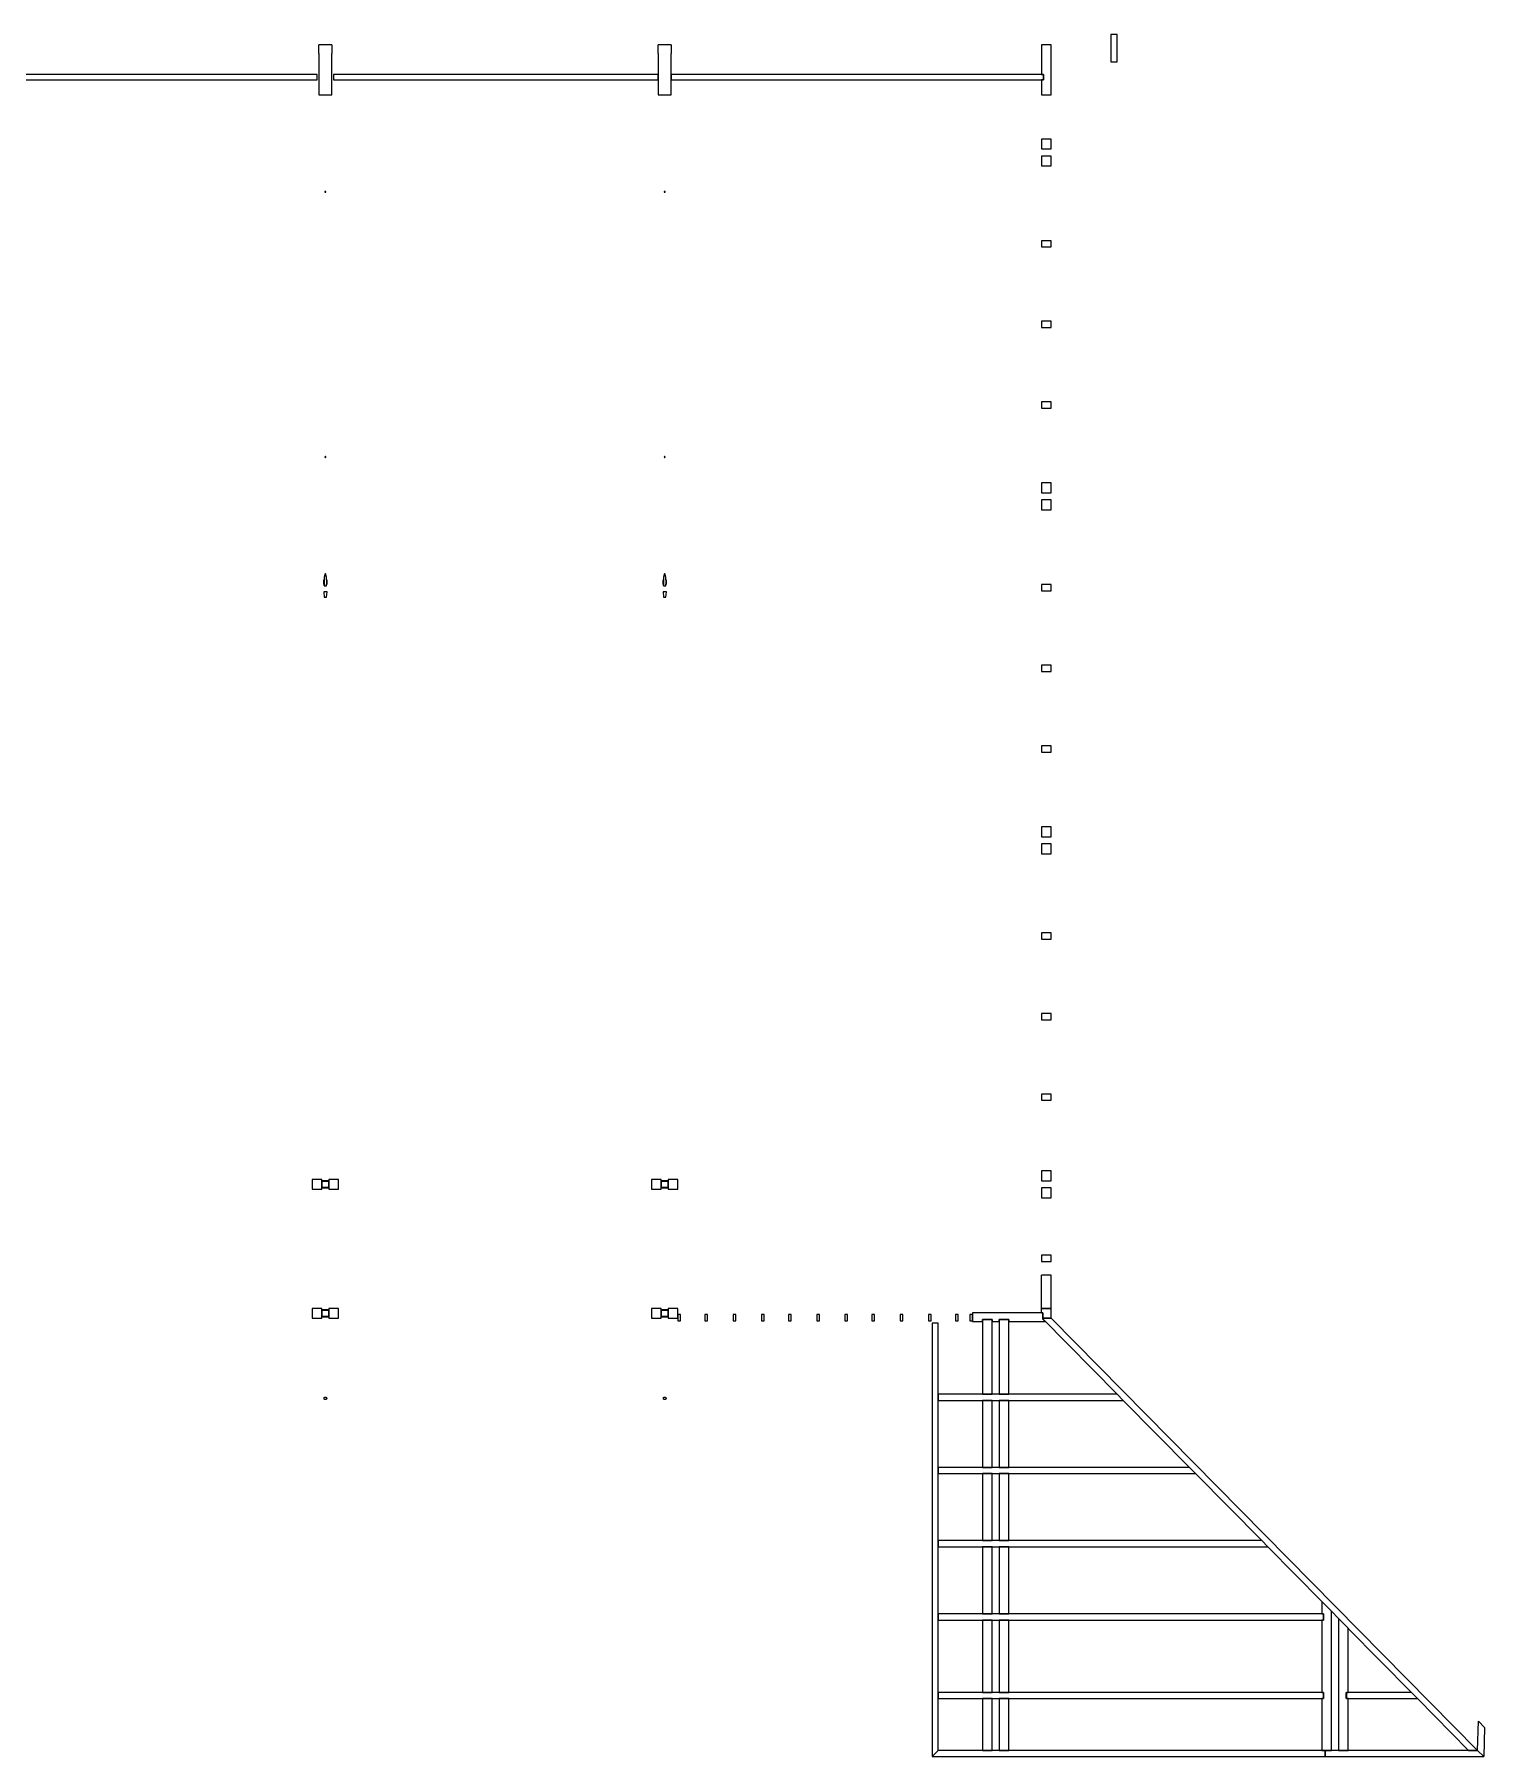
# Model space of a CAD drawing. Extents: x -1579 to 1253, y -951 to 934.
# Drawn here: x 433 to 1253, y -40 to 934 of the extents above; entities that cross this region are included whole.
import ezdxf

# ---------------------------------------------------------------- set-up
doc = ezdxf.new("R2010")
doc.units = 0
doc.header["$MEASUREMENT"] = 0
doc.layers.add('SECTIONCUTEDGES', color=7, linetype='CONTINUOUS')

msp = doc.modelspace()

# ---------------------------------------------------------------- linework, layer by layer
at = {"layer": 'SECTIONCUTEDGES'}
for p, q in [((600.98, 928.35), (593.73, 928.35)), ((593.73, 923.45), (593.73, 928.35)), ((600.98, 928.35), (600.98, 923.4)), ((792.98, 928.35), (785.73, 928.35)), ((785.73, 923.45), (785.73, 928.35)), ((792.98, 928.35), (792.98, 923.4)), ((1002.61, 928.35), (1002.61, 911.55)), ((1008.11, 928.35), (1002.61, 928.35)), ((1008.11, 900.03), (1008.11, 928.35)), ((1041.86, 934.23), (1041.86, 918.73)), ((1045.36, 934.23), (1041.86, 934.23)), ((1045.36, 918.73), (1045.36, 934.23)), ((593.73, 923.45), (593.73, 900.03)), ((600.98, 900.03), (600.98, 923.4)), ((785.73, 923.45), (785.73, 900.03)), ((792.98, 900.03), (792.98, 923.4)), ((1041.86, 918.73), (1045.36, 918.73)), ((592.73, 911.55), (408.98, 911.55)), ((408.98, 908.58), (592.73, 908.58)), ((592.73, 908.58), (592.73, 911.55)), ((785.73, 911.55), (601.98, 911.55)), ((601.98, 911.55), (601.98, 908.58)), ((601.98, 908.58), (785.73, 908.58)), ((785.73, 908.58), (785.73, 911.55)), ((1003.61, 911.55), (792.98, 911.55)), ((792.98, 911.55), (792.98, 908.58)), ((792.98, 908.58), (1003.61, 908.58)), ((1002.61, 911.55), (1003.61, 911.55)), ((1002.61, 908.58), (1002.61, 900.03)), ((1003.61, 908.58), (1002.61, 908.58)), ((1003.61, 908.58), (1003.61, 911.55)), ((1003.61, 911.55), (1003.61, 908.58)), ((593.73, 900.03), (600.98, 900.03)), ((785.73, 900.03), (792.98, 900.03)), ((1002.61, 900.03), (1008.11, 900.03)), ((1008.11, 875.04), (1002.61, 875.04)), ((1002.61, 875.04), (1002.61, 869.46)), ((1002.61, 869.46), (1008.11, 869.46)), ((1008.11, 869.46), (1008.11, 875.04)), ((1003.03, 865.41), (1002.61, 865.41)), ((1002.61, 865.41), (1002.61, 859.83)), ((1002.61, 859.83), (1008.11, 859.83)), ((1008.11, 865.41), (1003.03, 865.41)), ((1008.11, 859.83), (1008.11, 865.41)), ((597.12, 845.21), (597.11, 845.17)), ((597.11, 845.17), (597.11, 845.13)), ((597.11, 845.13), (597.11, 845.09)), ((597.11, 845.09), (597.12, 845.05)), ((597.13, 845.25), (597.12, 845.21)), ((597.12, 845.05), (597.13, 845.02)), ((597.15, 845.28), (597.13, 845.25)), ((597.13, 845.02), (597.15, 844.98)), ((597.18, 845.31), (597.15, 845.28)), ((597.15, 844.98), (597.18, 844.95)), ((597.21, 845.34), (597.18, 845.31)), ((597.18, 844.95), (597.21, 844.93)), ((597.24, 845.36), (597.21, 845.34)), ((597.21, 844.93), (597.24, 844.91)), ((597.28, 845.37), (597.24, 845.36)), ((597.24, 844.91), (597.28, 844.89)), ((597.32, 845.38), (597.28, 845.37)), ((597.28, 844.89), (597.32, 844.88)), ((597.36, 845.39), (597.32, 845.38)), ((597.32, 844.88), (597.36, 844.88)), ((597.4, 845.38), (597.36, 845.39)), ((597.36, 844.88), (597.4, 844.88)), ((597.43, 845.37), (597.4, 845.38)), ((597.4, 844.88), (597.43, 844.89)), ((597.47, 845.36), (597.43, 845.37)), ((597.43, 844.89), (597.47, 844.91)), ((597.5, 845.34), (597.47, 845.36)), ((597.47, 844.91), (597.5, 844.93)), ((597.53, 845.31), (597.5, 845.34)), ((597.5, 844.93), (597.53, 844.95)), ((597.56, 845.28), (597.53, 845.31)), ((597.53, 844.95), (597.56, 844.98)), ((597.58, 845.25), (597.56, 845.28)), ((597.56, 844.98), (597.58, 845.02)), ((597.59, 845.21), (597.58, 845.25)), ((597.58, 845.02), (597.59, 845.05)), ((597.6, 845.17), (597.59, 845.21)), ((597.59, 845.05), (597.6, 845.09)), ((597.61, 845.13), (597.6, 845.17)), ((597.6, 845.09), (597.61, 845.13)), ((789.12, 845.21), (789.11, 845.17)), ((789.11, 845.17), (789.11, 845.13)), ((789.11, 845.13), (789.11, 845.09)), ((789.11, 845.09), (789.12, 845.05)), ((789.13, 845.25), (789.12, 845.21)), ((789.12, 845.05), (789.13, 845.02)), ((789.15, 845.28), (789.13, 845.25)), ((789.13, 845.02), (789.15, 844.98)), ((789.18, 845.31), (789.15, 845.28)), ((789.15, 844.98), (789.18, 844.95)), ((789.21, 845.34), (789.18, 845.31)), ((789.18, 844.95), (789.21, 844.93)), ((789.24, 845.36), (789.21, 845.34)), ((789.21, 844.93), (789.24, 844.91)), ((789.28, 845.37), (789.24, 845.36)), ((789.24, 844.91), (789.28, 844.89)), ((789.32, 845.38), (789.28, 845.37)), ((789.28, 844.89), (789.32, 844.88)), ((789.36, 845.39), (789.32, 845.38)), ((789.32, 844.88), (789.36, 844.88)), ((789.4, 845.38), (789.36, 845.39)), ((789.36, 844.88), (789.4, 844.88)), ((789.43, 845.37), (789.4, 845.38)), ((789.4, 844.88), (789.43, 844.89)), ((789.47, 845.36), (789.43, 845.37)), ((789.43, 844.89), (789.47, 844.91)), ((789.5, 845.34), (789.47, 845.36)), ((789.47, 844.91), (789.5, 844.93)), ((789.53, 845.31), (789.5, 845.34)), ((789.5, 844.93), (789.53, 844.95)), ((789.56, 845.28), (789.53, 845.31)), ((789.53, 844.95), (789.56, 844.98)), ((789.58, 845.25), (789.56, 845.28)), ((789.56, 844.98), (789.58, 845.02)), ((789.59, 845.21), (789.58, 845.25)), ((789.58, 845.02), (789.59, 845.05)), ((789.6, 845.17), (789.59, 845.21)), ((789.59, 845.05), (789.6, 845.09)), ((789.61, 845.13), (789.6, 845.17)), ((789.6, 845.09), (789.61, 845.13)), ((1002.61, 817.51), (1002.61, 813.96)), ((1008.11, 817.51), (1002.61, 817.51)), ((1002.61, 813.96), (1008.11, 813.96)), ((1008.11, 813.96), (1008.11, 817.51)), ((1002.61, 771.89), (1002.61, 768.34)), ((1008.11, 771.89), (1002.61, 771.89)), ((1008.11, 768.34), (1008.11, 771.89)), ((1002.61, 768.34), (1008.11, 768.34)), ((1002.61, 726.26), (1002.61, 722.72)), ((1008.11, 726.26), (1002.61, 726.26)), ((1002.61, 722.72), (1008.11, 722.72)), ((1008.11, 722.72), (1008.11, 726.26)), ((597.12, 695.17), (597.11, 695.13)), ((597.11, 695.13), (597.11, 695.09)), ((597.11, 695.09), (597.11, 695.05)), ((597.11, 695.05), (597.12, 695.01)), ((597.13, 695.21), (597.12, 695.17)), ((597.12, 695.01), (597.13, 694.98)), ((597.15, 695.24), (597.13, 695.21)), ((597.13, 694.98), (597.15, 694.94)), ((597.18, 695.27), (597.15, 695.24)), ((597.15, 694.94), (597.18, 694.91)), ((597.21, 695.3), (597.18, 695.27)), ((597.18, 694.91), (597.21, 694.89)), ((597.24, 695.32), (597.21, 695.3)), ((597.21, 694.89), (597.24, 694.86)), ((597.28, 695.33), (597.24, 695.32)), ((597.24, 694.86), (597.28, 694.85)), ((597.32, 695.34), (597.28, 695.33)), ((597.28, 694.85), (597.32, 694.84)), ((597.36, 695.34), (597.32, 695.34)), ((597.32, 694.84), (597.36, 694.84)), ((597.4, 695.34), (597.36, 695.34)), ((597.36, 694.84), (597.4, 694.84)), ((597.43, 695.33), (597.4, 695.34)), ((597.4, 694.84), (597.43, 694.85)), ((597.47, 695.32), (597.43, 695.33)), ((597.43, 694.85), (597.47, 694.86)), ((597.5, 695.3), (597.47, 695.32)), ((597.47, 694.86), (597.5, 694.89)), ((597.53, 695.27), (597.5, 695.3)), ((597.5, 694.89), (597.53, 694.91)), ((597.56, 695.24), (597.53, 695.27)), ((597.53, 694.91), (597.56, 694.94)), ((597.58, 695.21), (597.56, 695.24)), ((597.56, 694.94), (597.58, 694.98)), ((597.59, 695.17), (597.58, 695.21)), ((597.58, 694.98), (597.59, 695.01)), ((597.6, 695.13), (597.59, 695.17)), ((597.59, 695.01), (597.6, 695.05)), ((597.61, 695.09), (597.6, 695.13)), ((597.6, 695.05), (597.61, 695.09)), ((789.12, 695.17), (789.11, 695.13)), ((789.11, 695.13), (789.11, 695.09)), ((789.11, 695.09), (789.11, 695.05)), ((789.11, 695.05), (789.12, 695.01)), ((789.13, 695.21), (789.12, 695.17)), ((789.12, 695.01), (789.13, 694.98)), ((789.15, 695.24), (789.13, 695.21)), ((789.13, 694.98), (789.15, 694.94)), ((789.18, 695.27), (789.15, 695.24)), ((789.15, 694.94), (789.18, 694.91)), ((789.21, 695.3), (789.18, 695.27)), ((789.18, 694.91), (789.21, 694.89)), ((789.24, 695.32), (789.21, 695.3)), ((789.21, 694.89), (789.24, 694.86)), ((789.28, 695.33), (789.24, 695.32)), ((789.24, 694.86), (789.28, 694.85)), ((789.32, 695.34), (789.28, 695.33)), ((789.28, 694.85), (789.32, 694.84)), ((789.36, 695.34), (789.32, 695.34)), ((789.32, 694.84), (789.36, 694.84)), ((789.4, 695.34), (789.36, 695.34)), ((789.36, 694.84), (789.4, 694.84)), ((789.43, 695.33), (789.4, 695.34)), ((789.4, 694.84), (789.43, 694.85)), ((789.47, 695.32), (789.43, 695.33)), ((789.43, 694.85), (789.47, 694.86)), ((789.5, 695.3), (789.47, 695.32)), ((789.47, 694.86), (789.5, 694.89)), ((789.53, 695.27), (789.5, 695.3)), ((789.5, 694.89), (789.53, 694.91)), ((789.56, 695.24), (789.53, 695.27)), ((789.53, 694.91), (789.56, 694.94)), ((789.58, 695.21), (789.56, 695.24)), ((789.56, 694.94), (789.58, 694.98)), ((789.59, 695.17), (789.58, 695.21)), ((789.58, 694.98), (789.59, 695.01)), ((789.6, 695.13), (789.59, 695.17)), ((789.59, 695.01), (789.6, 695.05)), ((789.61, 695.09), (789.6, 695.13)), ((789.6, 695.05), (789.61, 695.09)), ((1008.11, 680.39), (1002.61, 680.39)), ((1002.61, 680.39), (1002.61, 674.81)), ((1002.61, 674.81), (1008.11, 674.81)), ((1008.11, 674.81), (1008.11, 680.39)), ((1008.11, 670.76), (1002.61, 670.76)), ((1002.61, 670.76), (1002.61, 665.18)), ((1002.61, 665.18), (1008.11, 665.18)), ((1008.11, 665.18), (1008.11, 670.76)), ((596.25, 625.33), (596.25, 623.11)), ((596.59, 625.33), (596.25, 625.33)), ((596.58, 625.03), (596.57, 624.38)), ((596.57, 624.38), (596.58, 624.04)), ((596.59, 625.33), (596.58, 625.11)), ((596.58, 625.11), (596.58, 625.03)), ((596.58, 624.04), (596.58, 623.75)), ((596.58, 623.75), (596.6, 623.22)), ((596.62, 625.1), (596.61, 624.38)), ((596.61, 624.38), (596.62, 623.67)), ((596.64, 625.79), (596.62, 625.1)), ((596.69, 626.46), (596.64, 625.79)), ((596.75, 627.07), (596.69, 626.46)), ((596.83, 627.61), (596.75, 627.07)), ((596.92, 628.08), (596.83, 627.61)), ((597.02, 628.45), (596.92, 628.08)), ((597.12, 628.72), (597.02, 628.45)), ((597.24, 628.89), (597.12, 628.72)), ((597.36, 628.95), (597.24, 628.89)), ((597.47, 628.89), (597.36, 628.95)), ((597.59, 628.72), (597.47, 628.89)), ((597.7, 628.45), (597.59, 628.72)), ((597.8, 628.08), (597.7, 628.45)), ((597.89, 627.61), (597.8, 628.08)), ((597.96, 627.07), (597.89, 627.61)), ((598.02, 626.46), (597.96, 627.07)), ((598.07, 625.79), (598.02, 626.46)), ((598.1, 625.1), (598.07, 625.79)), ((598.11, 624.38), (598.1, 625.1)), ((598.1, 623.67), (598.11, 624.38)), ((598.13, 625.16), (598.12, 625.33)), ((598.46, 625.33), (598.12, 625.33)), ((598.12, 623.6), (598.13, 623.75)), ((598.13, 625.11), (598.13, 625.16)), ((598.14, 624.58), (598.13, 625.11)), ((598.13, 624.06), (598.14, 624.38)), ((598.13, 623.75), (598.13, 624.06)), ((598.14, 624.38), (598.14, 624.58)), ((598.46, 623.11), (598.46, 625.33)), ((788.25, 625.33), (788.25, 623.11)), ((788.59, 625.33), (788.25, 625.33)), ((788.58, 625.03), (788.57, 624.38)), ((788.57, 624.38), (788.58, 624.04)), ((788.59, 625.33), (788.58, 625.11)), ((788.58, 625.11), (788.58, 625.03)), ((788.58, 624.04), (788.58, 623.75)), ((788.58, 623.75), (788.6, 623.22)), ((788.62, 625.1), (788.61, 624.38)), ((788.61, 624.38), (788.62, 623.67)), ((788.64, 625.79), (788.62, 625.1)), ((788.69, 626.46), (788.64, 625.79)), ((788.75, 627.07), (788.69, 626.46)), ((788.83, 627.61), (788.75, 627.07)), ((788.92, 628.08), (788.83, 627.61)), ((789.02, 628.45), (788.92, 628.08)), ((789.12, 628.72), (789.02, 628.45)), ((789.24, 628.89), (789.12, 628.72)), ((789.36, 628.95), (789.24, 628.89)), ((789.47, 628.89), (789.36, 628.95)), ((789.59, 628.72), (789.47, 628.89)), ((789.7, 628.45), (789.59, 628.72)), ((789.8, 628.08), (789.7, 628.45)), ((789.89, 627.61), (789.8, 628.08)), ((789.96, 627.07), (789.89, 627.61)), ((790.02, 626.46), (789.96, 627.07)), ((790.07, 625.79), (790.02, 626.46)), ((790.1, 625.1), (790.07, 625.79)), ((790.11, 624.38), (790.1, 625.1)), ((790.1, 623.67), (790.11, 624.38)), ((790.13, 625.16), (790.12, 625.33)), ((790.46, 625.33), (790.12, 625.33)), ((790.12, 623.6), (790.13, 623.75)), ((790.13, 625.11), (790.13, 625.16)), ((790.14, 624.58), (790.13, 625.11)), ((790.13, 624.06), (790.14, 624.38)), ((790.13, 623.75), (790.13, 624.06)), ((790.14, 624.38), (790.14, 624.58)), ((790.46, 623.11), (790.46, 625.33)), ((596.25, 623.11), (596.6, 623.11)), ((596.42, 618.79), (596.71, 615.82)), ((598.29, 618.79), (596.42, 618.79)), ((596.6, 623.22), (596.6, 623.19)), ((596.6, 623.19), (596.6, 623.11)), ((596.62, 623.67), (596.64, 622.97)), ((596.64, 622.97), (596.69, 622.31)), ((596.71, 622.1), (596.69, 622.31)), ((596.71, 622.1), (598, 622.1)), ((596.71, 615.82), (598.01, 615.82)), ((598, 622.1), (598.02, 622.31)), ((598.01, 615.82), (598.29, 618.79)), ((598.02, 622.31), (598.07, 622.97)), ((598.07, 622.97), (598.1, 623.67)), ((598.11, 623.19), (598.12, 623.6)), ((598.11, 623.11), (598.11, 623.19)), ((598.11, 623.11), (598.46, 623.11)), ((788.25, 623.11), (788.6, 623.11)), ((788.42, 618.79), (788.71, 615.82)), ((790.29, 618.79), (788.42, 618.79)), ((788.6, 623.22), (788.6, 623.19)), ((788.6, 623.19), (788.6, 623.11)), ((788.62, 623.67), (788.64, 622.97)), ((788.64, 622.97), (788.69, 622.31)), ((788.71, 622.1), (788.69, 622.31)), ((788.71, 622.1), (790, 622.1)), ((788.71, 615.82), (790.01, 615.82)), ((790, 622.1), (790.02, 622.31)), ((790.01, 615.82), (790.29, 618.79)), ((790.02, 622.31), (790.07, 622.97)), ((790.07, 622.97), (790.1, 623.67)), ((790.11, 623.19), (790.12, 623.6)), ((790.11, 623.11), (790.11, 623.19)), ((790.11, 623.11), (790.46, 623.11)), ((1002.61, 622.86), (1002.61, 619.31)), ((1008.11, 622.86), (1002.61, 622.86)), ((1002.61, 619.31), (1008.11, 619.31)), ((1008.11, 619.31), (1008.11, 622.86)), ((1002.61, 577.24), (1002.61, 573.69)), ((1008.11, 577.24), (1002.61, 577.24)), ((1008.11, 573.69), (1008.11, 577.24)), ((1002.61, 573.69), (1008.11, 573.69)), ((1002.61, 531.62), (1002.61, 528.07)), ((1008.11, 531.62), (1002.61, 531.62)), ((1002.61, 528.07), (1008.11, 528.07)), ((1008.11, 528.07), (1008.11, 531.62)), ((1008.11, 485.74), (1002.61, 485.74)), ((1002.61, 485.74), (1002.61, 480.17)), ((1002.61, 480.17), (1008.11, 480.17)), ((1008.11, 480.17), (1008.11, 485.74)), ((1008.11, 476.11), (1002.61, 476.11)), ((1002.61, 476.11), (1002.61, 470.54)), ((1002.61, 470.54), (1008.11, 470.54)), ((1008.11, 470.54), (1008.11, 476.11)), ((1002.61, 425.8), (1002.61, 422.25)), ((1008.11, 425.8), (1002.61, 425.8)), ((1002.61, 422.25), (1008.11, 422.25)), ((1008.11, 422.25), (1008.11, 425.8)), ((1002.61, 380.18), (1002.61, 376.63)), ((1008.11, 380.18), (1002.61, 380.18)), ((1008.11, 376.63), (1008.11, 380.18)), ((1002.61, 376.63), (1008.11, 376.63)), ((1002.61, 334.56), (1002.61, 331.01)), ((1008.11, 334.56), (1002.61, 334.56)), ((1008.11, 331.01), (1008.11, 334.56)), ((1002.61, 331.01), (1008.11, 331.01)), ((589.86, 286.28), (589.86, 280.7)), ((595.36, 286.28), (589.86, 286.28)), ((595.36, 280.7), (595.36, 286.28)), ((595.37, 285.34), (595.36, 285.3)), ((595.36, 285.3), (595.36, 285.26)), ((595.36, 285.26), (595.36, 281.72)), ((595.38, 285.38), (595.37, 285.34)), ((595.4, 285.41), (595.38, 285.38)), ((595.43, 285.44), (595.4, 285.41)), ((595.46, 285.47), (595.43, 285.44)), ((595.49, 285.49), (595.46, 285.47)), ((595.53, 285.51), (595.49, 285.49)), ((595.57, 285.51), (595.53, 285.51)), ((595.61, 285.52), (595.57, 285.51)), ((599.11, 285.52), (595.61, 285.52)), ((595.61, 285.26), (599.11, 285.26)), ((595.61, 281.72), (595.61, 285.26)), ((599.15, 285.51), (599.11, 285.52)), ((599.11, 285.26), (599.11, 281.72)), ((599.18, 285.51), (599.15, 285.51)), ((599.22, 285.49), (599.18, 285.51)), ((599.25, 285.47), (599.22, 285.49)), ((599.28, 285.44), (599.25, 285.47)), ((599.31, 285.41), (599.28, 285.44)), ((599.33, 285.38), (599.31, 285.41)), ((599.34, 285.34), (599.33, 285.38)), ((599.35, 285.3), (599.34, 285.34)), ((599.36, 285.26), (599.35, 285.3)), ((599.36, 286.28), (599.36, 280.7)), ((604.86, 286.28), (599.36, 286.28)), ((599.36, 281.72), (599.36, 285.26)), ((604.86, 280.7), (604.86, 286.28)), ((781.86, 286.28), (781.86, 280.7)), ((787.36, 286.28), (781.86, 286.28)), ((787.36, 280.7), (787.36, 286.28)), ((787.37, 285.34), (787.36, 285.3)), ((787.36, 285.3), (787.36, 285.26)), ((787.36, 285.26), (787.36, 281.72)), ((787.38, 285.38), (787.37, 285.34)), ((787.4, 285.41), (787.38, 285.38)), ((787.43, 285.44), (787.4, 285.41)), ((787.46, 285.47), (787.43, 285.44)), ((787.49, 285.49), (787.46, 285.47)), ((787.53, 285.51), (787.49, 285.49)), ((787.57, 285.51), (787.53, 285.51)), ((787.61, 285.52), (787.57, 285.51)), ((791.11, 285.52), (787.61, 285.52)), ((787.61, 285.26), (791.11, 285.26)), ((787.61, 281.72), (787.61, 285.26)), ((791.15, 285.51), (791.11, 285.52)), ((791.11, 285.26), (791.11, 281.72)), ((791.18, 285.51), (791.15, 285.51)), ((791.22, 285.49), (791.18, 285.51)), ((791.25, 285.47), (791.22, 285.49)), ((791.28, 285.44), (791.25, 285.47)), ((791.31, 285.41), (791.28, 285.44)), ((791.33, 285.38), (791.31, 285.41)), ((791.34, 285.34), (791.33, 285.38)), ((791.35, 285.3), (791.34, 285.34)), ((791.36, 285.26), (791.35, 285.3)), ((791.36, 286.28), (791.36, 280.7)), ((796.86, 286.28), (791.36, 286.28)), ((791.36, 281.72), (791.36, 285.26)), ((796.86, 280.7), (796.86, 286.28)), ((1008.11, 291.09), (1002.61, 291.09)), ((1002.61, 291.09), (1002.61, 285.52)), ((1002.61, 285.52), (1008.11, 285.52)), ((1008.11, 285.52), (1008.11, 291.09)), ((589.86, 280.7), (595.36, 280.7)), ((595.36, 281.72), (595.36, 281.68)), ((595.36, 281.68), (595.37, 281.64)), ((595.37, 281.64), (595.38, 281.6)), ((595.38, 281.6), (595.4, 281.57)), ((595.4, 281.57), (595.43, 281.54)), ((595.43, 281.54), (595.46, 281.51)), ((595.46, 281.51), (595.49, 281.49)), ((595.49, 281.49), (595.53, 281.47)), ((595.53, 281.47), (595.57, 281.47)), ((595.57, 281.47), (595.61, 281.46)), ((599.11, 281.72), (595.61, 281.72)), ((595.61, 281.46), (599.11, 281.46)), ((599.11, 281.46), (599.15, 281.47)), ((599.15, 281.47), (599.18, 281.47)), ((599.18, 281.47), (599.22, 281.49)), ((599.22, 281.49), (599.25, 281.51)), ((599.25, 281.51), (599.28, 281.54)), ((599.28, 281.54), (599.31, 281.57)), ((599.31, 281.57), (599.33, 281.6)), ((599.33, 281.6), (599.34, 281.64)), ((599.34, 281.64), (599.35, 281.68)), ((599.35, 281.68), (599.36, 281.72)), ((599.36, 280.7), (604.86, 280.7)), ((781.86, 280.7), (787.36, 280.7)), ((787.36, 281.72), (787.36, 281.68)), ((787.36, 281.68), (787.37, 281.64)), ((787.37, 281.64), (787.38, 281.6)), ((787.38, 281.6), (787.4, 281.57)), ((787.4, 281.57), (787.43, 281.54)), ((787.43, 281.54), (787.46, 281.51)), ((787.46, 281.51), (787.49, 281.49)), ((787.49, 281.49), (787.53, 281.47)), ((787.53, 281.47), (787.57, 281.47)), ((787.57, 281.47), (787.61, 281.46)), ((791.11, 281.72), (787.61, 281.72)), ((787.61, 281.46), (791.11, 281.46)), ((791.11, 281.46), (791.15, 281.47)), ((791.15, 281.47), (791.18, 281.47)), ((791.18, 281.47), (791.22, 281.49)), ((791.22, 281.49), (791.25, 281.51)), ((791.25, 281.51), (791.28, 281.54)), ((791.28, 281.54), (791.31, 281.57)), ((791.31, 281.57), (791.33, 281.6)), ((791.33, 281.6), (791.34, 281.64)), ((791.34, 281.64), (791.35, 281.68)), ((791.35, 281.68), (791.36, 281.72)), ((791.36, 280.7), (796.86, 280.7)), ((1008.11, 281.46), (1002.61, 281.46)), ((1002.61, 281.46), (1002.61, 275.89)), ((1002.61, 275.89), (1008.11, 275.89)), ((1008.11, 275.89), (1008.11, 281.46)), ((1002.61, 243.32), (1002.61, 239.77)), ((1008.11, 243.32), (1002.61, 243.32)), ((1002.61, 239.77), (1008.11, 239.77)), ((1008.11, 239.77), (1008.11, 243.32)), ((1002.61, 213.28), (1002.61, 232.05)), ((1008.11, 232.05), (1002.61, 232.05)), ((1008.11, 213.28), (1008.11, 232.05)), ((589.86, 213.28), (589.86, 207.71)), ((595.36, 213.28), (589.86, 213.28)), ((589.86, 207.71), (595.36, 207.71)), ((595.36, 207.71), (595.36, 213.28)), ((595.37, 212.35), (595.36, 212.31)), ((595.36, 212.31), (595.36, 212.27)), ((595.36, 212.27), (595.36, 208.72)), ((595.36, 208.72), (595.36, 208.68)), ((595.36, 208.68), (595.37, 208.64)), ((595.38, 212.39), (595.37, 212.35)), ((595.37, 208.64), (595.38, 208.61)), ((595.4, 212.42), (595.38, 212.39)), ((595.38, 208.61), (595.4, 208.57)), ((595.43, 212.45), (595.4, 212.42)), ((595.4, 208.57), (595.43, 208.54)), ((595.46, 212.48), (595.43, 212.45)), ((595.43, 208.54), (595.46, 208.52)), ((595.49, 212.5), (595.46, 212.48)), ((595.46, 208.52), (595.49, 208.5)), ((595.53, 212.51), (595.49, 212.5)), ((595.49, 208.5), (595.53, 208.48)), ((595.57, 212.52), (595.53, 212.51)), ((595.53, 208.48), (595.57, 208.47)), ((595.61, 212.52), (595.57, 212.52)), ((595.57, 208.47), (595.61, 208.47)), ((599.11, 212.52), (595.61, 212.52)), ((595.61, 212.27), (599.11, 212.27)), ((595.61, 208.72), (595.61, 212.27)), ((599.11, 208.72), (595.61, 208.72)), ((595.61, 208.47), (599.11, 208.47)), ((599.15, 212.52), (599.11, 212.52)), ((599.11, 212.27), (599.11, 208.72)), ((599.11, 208.47), (599.15, 208.47)), ((599.18, 212.51), (599.15, 212.52)), ((599.15, 208.47), (599.18, 208.48)), ((599.22, 212.5), (599.18, 212.51)), ((599.18, 208.48), (599.22, 208.5)), ((599.25, 212.48), (599.22, 212.5)), ((599.22, 208.5), (599.25, 208.52)), ((599.28, 212.45), (599.25, 212.48)), ((599.25, 208.52), (599.28, 208.54)), ((599.31, 212.42), (599.28, 212.45)), ((599.28, 208.54), (599.31, 208.57)), ((599.33, 212.39), (599.31, 212.42)), ((599.31, 208.57), (599.33, 208.61)), ((599.34, 212.35), (599.33, 212.39)), ((599.33, 208.61), (599.34, 208.64)), ((599.35, 212.31), (599.34, 212.35)), ((599.34, 208.64), (599.35, 208.68)), ((599.36, 212.27), (599.35, 212.31)), ((599.35, 208.68), (599.36, 208.72)), ((599.36, 213.28), (599.36, 207.71)), ((604.86, 213.28), (599.36, 213.28)), ((599.36, 208.72), (599.36, 212.27)), ((599.36, 207.71), (604.86, 207.71)), ((604.86, 207.71), (604.86, 213.28)), ((787.36, 213.28), (781.86, 213.28)), ((781.86, 213.28), (781.86, 207.71)), ((781.86, 207.71), (787.36, 207.71)), ((787.36, 207.71), (787.36, 213.28)), ((787.37, 212.35), (787.36, 212.31)), ((787.36, 212.31), (787.36, 212.27)), ((787.36, 212.27), (787.36, 208.72)), ((787.36, 208.72), (787.36, 208.68)), ((787.36, 208.68), (787.37, 208.64)), ((787.38, 212.39), (787.37, 212.35)), ((787.37, 208.64), (787.38, 208.61)), ((787.4, 212.42), (787.38, 212.39)), ((787.38, 208.61), (787.4, 208.57)), ((787.43, 212.45), (787.4, 212.42)), ((787.4, 208.57), (787.43, 208.54)), ((787.46, 212.48), (787.43, 212.45)), ((787.43, 208.54), (787.46, 208.52)), ((787.49, 212.5), (787.46, 212.48)), ((787.46, 208.52), (787.49, 208.5)), ((787.53, 212.51), (787.49, 212.5)), ((787.49, 208.5), (787.53, 208.48)), ((787.57, 212.52), (787.53, 212.51)), ((787.53, 208.48), (787.57, 208.47)), ((787.61, 212.52), (787.57, 212.52)), ((787.57, 208.47), (787.61, 208.47)), ((791.11, 212.52), (787.61, 212.52)), ((787.61, 212.27), (791.11, 212.27)), ((787.61, 208.72), (787.61, 212.27)), ((791.11, 208.72), (787.61, 208.72)), ((787.61, 208.47), (791.11, 208.47)), ((791.15, 212.52), (791.11, 212.52)), ((791.11, 212.27), (791.11, 208.72)), ((791.11, 208.47), (791.15, 208.47)), ((791.18, 212.51), (791.15, 212.52)), ((791.15, 208.47), (791.18, 208.48)), ((791.22, 212.5), (791.18, 212.51)), ((791.18, 208.48), (791.22, 208.5)), ((791.25, 212.48), (791.22, 212.5)), ((791.22, 208.5), (791.25, 208.52)), ((791.28, 212.45), (791.25, 212.48)), ((791.25, 208.52), (791.28, 208.54)), ((791.31, 212.42), (791.28, 212.45)), ((791.28, 208.54), (791.31, 208.57)), ((791.33, 212.39), (791.31, 212.42)), ((791.31, 208.57), (791.33, 208.61)), ((791.34, 212.35), (791.33, 212.39)), ((791.33, 208.61), (791.34, 208.64)), ((791.35, 212.31), (791.34, 212.35)), ((791.34, 208.64), (791.35, 208.68)), ((791.36, 212.27), (791.35, 212.31)), ((791.35, 208.68), (791.36, 208.72)), ((796.86, 213.28), (791.36, 213.28)), ((791.36, 213.28), (791.36, 207.71)), ((791.36, 208.72), (791.36, 212.27)), ((791.36, 207.71), (796.86, 207.71)), ((796.86, 207.71), (796.86, 213.28)), ((798.36, 209.74), (796.86, 209.74)), ((796.86, 209.74), (796.86, 206.19)), ((796.86, 206.19), (798.36, 206.19)), ((798.36, 206.19), (798.36, 209.74)), ((813.61, 209.74), (812.11, 209.74)), ((812.11, 209.74), (812.11, 206.19)), ((812.11, 206.19), (813.61, 206.19)), ((813.61, 206.19), (813.61, 209.74)), ((829.61, 209.74), (828.11, 209.74)), ((828.11, 209.74), (828.11, 206.19)), ((828.11, 206.19), (829.61, 206.19)), ((829.61, 206.19), (829.61, 209.74)), ((845.61, 209.74), (844.11, 209.74)), ((844.11, 209.74), (844.11, 206.19)), ((844.11, 206.19), (845.61, 206.19)), ((845.61, 206.19), (845.61, 209.74)), ((860.86, 209.74), (859.36, 209.74)), ((859.36, 209.74), (859.36, 206.19)), ((859.36, 206.19), (860.86, 206.19)), ((860.86, 206.19), (860.86, 209.74)), ((876.86, 209.74), (875.36, 209.74)), ((875.36, 209.74), (875.36, 206.19)), ((875.36, 206.19), (876.86, 206.19)), ((876.86, 206.19), (876.86, 209.74)), ((892.86, 209.74), (891.36, 209.74)), ((891.36, 209.74), (891.36, 206.19)), ((891.36, 206.19), (892.86, 206.19)), ((892.86, 206.19), (892.86, 209.74)), ((908.11, 209.74), (906.61, 209.74)), ((906.61, 209.74), (906.61, 206.19)), ((906.61, 206.19), (908.11, 206.19)), ((908.11, 206.19), (908.11, 209.74)), ((924.11, 209.74), (922.61, 209.74)), ((922.61, 209.74), (922.61, 206.19)), ((922.61, 206.19), (924.11, 206.19)), ((924.11, 206.19), (924.11, 209.74)), ((940.11, 209.74), (938.61, 209.74)), ((938.61, 209.74), (938.61, 206.19)), ((938.61, 206.19), (940.11, 206.19)), ((940.11, 206.19), (940.11, 209.74)), ((944.11, 204.92), (940.61, 204.92)), ((940.61, 204.92), (940.61, -40.37)), ((944.11, -36.87), (944.11, 204.92)), ((955.36, 209.74), (953.86, 209.74)), ((953.86, 209.74), (953.86, 206.19)), ((953.86, 206.19), (955.36, 206.19)), ((955.36, 206.19), (955.36, 209.74)), ((963.61, 209.74), (962.11, 209.74)), ((962.11, 209.74), (962.11, 206.19)), ((962.11, 206.19), (963.61, 206.19)), ((1003.36, 210.76), (963.61, 210.76)), ((963.61, 210.76), (963.61, 205.93)), ((963.61, 206.19), (963.61, 209.74)), ((963.61, 205.93), (969.11, 205.93)), ((969.11, 205.93), (969.11, 207.01)), ((969.11, 207.01), (974.61, 207.01)), ((974.61, 206.95), (969.11, 206.95)), ((969.11, 206.95), (969.11, 164.7)), ((974.61, 207.01), (974.61, 205.93)), ((974.61, 164.7), (974.61, 206.95)), ((974.61, 205.93), (978.61, 205.93)), ((978.61, 205.93), (978.61, 207.01)), ((978.61, 207.01), (984.11, 207.01)), ((984.11, 206.95), (978.61, 206.95)), ((978.61, 206.95), (978.61, 164.7)), ((984.11, 207.01), (984.11, 205.93)), ((984.11, 164.7), (984.11, 206.95)), ((984.11, 205.93), (1004.73, 205.93)), ((1008.11, 213.28), (1002.61, 213.28)), ((1002.61, 210.76), (1002.61, 213.28)), ((1002.61, 213.28), (1008.11, 213.28)), ((1002.61, 210.76), (1003.36, 210.76)), ((1003.36, 210.76), (1003.36, 207.72)), ((1003.36, 207.33), (1003.36, 210.76)), ((1003.36, 207.72), (1008.11, 207.72)), ((1003.36, 207.72), (1003.36, 207.33)), ((1008.11, 207.72), (1003.36, 207.72)), ((1003.36, 207.33), (1045.4, 164.71)), ((1004.73, 205.93), (1003.36, 207.33)), ((1008.11, 207.72), (1008.11, 213.28)), ((1249.36, -36.86), (1008.11, 207.72)), ((596.61, 162.46), (596.64, 162.56)), ((596.61, 162.45), (596.61, 162.46)), ((596.61, 162.43), (596.61, 162.45)), ((596.62, 162.42), (596.61, 162.43)), ((596.65, 162.11), (596.62, 162.42)), ((596.64, 162.59), (596.68, 162.68)), ((596.64, 162.57), (596.64, 162.59)), ((596.64, 162.56), (596.64, 162.57)), ((596.69, 162.02), (596.65, 162.11)), ((596.68, 162.68), (596.73, 162.77)), ((596.69, 162), (596.69, 162.02)), ((596.7, 161.99), (596.69, 162)), ((596.76, 161.9), (596.7, 161.99)), ((596.73, 162.77), (596.74, 162.79)), ((596.74, 162.79), (596.81, 162.87)), ((596.77, 161.89), (596.76, 161.9)), ((596.84, 161.82), (596.77, 161.89)), ((596.81, 162.87), (596.82, 162.88)), ((596.82, 162.88), (596.89, 162.95)), ((596.85, 161.81), (596.84, 161.82)), ((596.93, 161.74), (596.85, 161.81)), ((596.89, 162.95), (596.9, 162.95)), ((596.9, 162.95), (596.99, 163.01)), ((596.94, 161.73), (596.93, 161.74)), ((597.03, 161.68), (596.94, 161.73)), ((596.99, 163.01), (597, 163.02)), ((597, 163.02), (597.02, 163.02)), ((597.02, 163.02), (597.11, 163.07)), ((597.13, 161.64), (597.03, 161.68)), ((597.11, 163.07), (597.21, 163.09)), ((597.14, 161.64), (597.13, 161.64)), ((597.15, 161.64), (597.14, 161.64)), ((597.25, 161.61), (597.15, 161.64)), ((597.21, 163.09), (597.22, 163.09)), ((597.22, 163.09), (597.33, 163.11)), ((597.27, 161.61), (597.25, 161.61)), ((597.37, 161.61), (597.27, 161.61)), ((597.33, 163.11), (597.34, 163.11)), ((597.34, 163.11), (597.36, 163.11)), ((597.36, 163.11), (597.46, 163.1)), ((597.47, 161.62), (597.37, 161.61)), ((597.46, 163.1), (597.47, 163.1)), ((597.47, 163.1), (597.57, 163.07)), ((597.49, 161.62), (597.47, 161.62)), ((597.59, 161.64), (597.49, 161.62)), ((597.57, 163.07), (597.59, 163.07)), ((597.59, 163.07), (597.68, 163.03)), ((597.6, 161.65), (597.59, 161.64)), ((597.7, 161.69), (597.6, 161.65)), ((597.68, 163.03), (597.7, 163.02)), ((597.7, 163.02), (597.79, 162.97)), ((597.71, 161.69), (597.7, 161.69)), ((597.78, 161.74), (597.71, 161.69)), ((597.85, 161.8), (597.78, 161.74)), ((597.79, 162.97), (597.8, 162.96)), ((597.8, 162.96), (597.88, 162.9)), ((597.86, 161.81), (597.85, 161.8)), ((597.88, 161.82), (597.86, 161.81)), ((597.88, 162.9), (597.89, 162.89)), ((597.94, 161.88), (597.88, 161.82)), ((597.89, 162.89), (597.95, 162.81)), ((597.99, 161.95), (597.94, 161.88)), ((597.95, 162.81), (597.96, 162.8)), ((597.96, 162.8), (598.02, 162.71)), ((598, 161.96), (597.99, 161.95)), ((598.04, 162.06), (598, 161.98)), ((598, 161.98), (598, 161.96)), ((598.02, 162.71), (598.02, 162.7)), ((598.02, 162.7), (598.06, 162.6)), ((598.07, 162.14), (598.04, 162.06)), ((598.06, 162.6), (598.07, 162.59)), ((598.07, 162.59), (598.09, 162.49)), ((598.08, 162.15), (598.07, 162.14)), ((598.1, 162.24), (598.08, 162.15)), ((598.09, 162.49), (598.1, 162.47)), ((598.1, 162.47), (598.11, 162.36)), ((598.11, 162.34), (598.1, 162.25)), ((598.1, 162.25), (598.1, 162.24)), ((598.11, 162.36), (598.11, 162.34)), ((788.61, 162.46), (788.64, 162.56)), ((788.61, 162.45), (788.61, 162.46)), ((788.61, 162.43), (788.61, 162.45)), ((788.62, 162.42), (788.61, 162.43)), ((788.65, 162.11), (788.62, 162.42)), ((788.64, 162.59), (788.68, 162.68)), ((788.64, 162.57), (788.64, 162.59)), ((788.64, 162.56), (788.64, 162.57)), ((788.69, 162.02), (788.65, 162.11)), ((788.68, 162.68), (788.73, 162.77)), ((788.69, 162), (788.69, 162.02)), ((788.7, 161.99), (788.69, 162)), ((788.76, 161.9), (788.7, 161.99)), ((788.73, 162.77), (788.74, 162.79)), ((788.74, 162.79), (788.81, 162.87)), ((788.77, 161.89), (788.76, 161.9)), ((788.84, 161.82), (788.77, 161.89)), ((788.81, 162.87), (788.82, 162.88)), ((788.82, 162.88), (788.89, 162.95)), ((788.85, 161.81), (788.84, 161.82)), ((788.93, 161.74), (788.85, 161.81)), ((788.89, 162.95), (788.9, 162.95)), ((788.9, 162.95), (788.99, 163.01)), ((788.94, 161.73), (788.93, 161.74)), ((789.03, 161.68), (788.94, 161.73)), ((788.99, 163.01), (789, 163.02)), ((789, 163.02), (789.02, 163.02)), ((789.02, 163.02), (789.11, 163.07)), ((789.13, 161.64), (789.03, 161.68)), ((789.11, 163.07), (789.21, 163.09)), ((789.14, 161.64), (789.13, 161.64)), ((789.15, 161.64), (789.14, 161.64)), ((789.25, 161.61), (789.15, 161.64)), ((789.21, 163.09), (789.22, 163.09)), ((789.22, 163.09), (789.33, 163.11)), ((789.27, 161.61), (789.25, 161.61)), ((789.37, 161.61), (789.27, 161.61)), ((789.33, 163.11), (789.34, 163.11)), ((789.34, 163.11), (789.36, 163.11)), ((789.36, 163.11), (789.46, 163.1)), ((789.47, 161.62), (789.37, 161.61)), ((789.46, 163.1), (789.47, 163.1)), ((789.47, 163.1), (789.57, 163.07)), ((789.49, 161.62), (789.47, 161.62)), ((789.59, 161.64), (789.49, 161.62)), ((789.57, 163.07), (789.59, 163.07)), ((789.59, 163.07), (789.68, 163.03)), ((789.6, 161.65), (789.59, 161.64)), ((789.7, 161.69), (789.6, 161.65)), ((789.68, 163.03), (789.7, 163.02)), ((789.7, 163.02), (789.79, 162.97)), ((789.71, 161.69), (789.7, 161.69)), ((789.78, 161.74), (789.71, 161.69)), ((789.85, 161.8), (789.78, 161.74)), ((789.79, 162.97), (789.8, 162.96)), ((789.8, 162.96), (789.88, 162.9)), ((789.86, 161.81), (789.85, 161.8)), ((789.88, 161.82), (789.86, 161.81)), ((789.88, 162.9), (789.89, 162.89)), ((789.94, 161.88), (789.88, 161.82)), ((789.89, 162.89), (789.95, 162.81)), ((789.99, 161.95), (789.94, 161.88)), ((789.95, 162.81), (789.96, 162.8)), ((789.96, 162.8), (790.02, 162.71)), ((790, 161.96), (789.99, 161.95)), ((790.04, 162.06), (790, 161.98)), ((790, 161.98), (790, 161.96)), ((790.02, 162.71), (790.02, 162.7)), ((790.02, 162.7), (790.06, 162.6)), ((790.07, 162.14), (790.04, 162.06)), ((790.06, 162.6), (790.07, 162.59)), ((790.07, 162.59), (790.09, 162.49)), ((790.08, 162.15), (790.07, 162.14)), ((790.1, 162.24), (790.08, 162.15)), ((790.09, 162.49), (790.1, 162.47)), ((790.1, 162.47), (790.11, 162.36)), ((790.11, 162.34), (790.1, 162.25)), ((790.1, 162.25), (790.1, 162.24)), ((790.11, 162.36), (790.11, 162.34)), ((944.11, 164.7), (944.11, 161.2)), ((1045.41, 164.7), (944.11, 164.7)), ((944.11, 161.2), (1048.86, 161.2)), ((969.11, 164.7), (974.61, 164.7)), ((974.61, 161.2), (969.11, 161.2)), ((969.11, 161.2), (969.11, 123.26)), ((974.61, 123.26), (974.61, 161.2)), ((978.61, 164.7), (984.11, 164.7)), ((984.11, 161.2), (978.61, 161.2)), ((978.61, 161.2), (978.61, 123.26)), ((984.11, 123.26), (984.11, 161.2)), ((1045.4, 164.7), (1045.4, 164.71)), ((1045.41, 164.7), (1045.4, 164.7)), ((1045.41, 164.7), (1048.86, 161.21)), ((1048.86, 161.21), (1045.41, 164.7)), ((1048.86, 161.2), (1048.86, 161.21)), ((1048.86, 161.21), (1048.86, 161.2)), ((1048.86, 161.2), (1086.28, 123.26)), ((1086.29, 123.26), (944.11, 123.26)), ((944.11, 123.26), (944.11, 119.76)), ((944.11, 119.76), (1089.73, 119.76)), ((969.11, 123.26), (974.61, 123.26)), ((974.61, 119.76), (969.11, 119.76)), ((969.11, 119.76), (969.11, 81.83)), ((974.61, 81.83), (974.61, 119.76)), ((978.61, 123.26), (984.11, 123.26)), ((984.11, 119.76), (978.61, 119.76)), ((978.61, 119.76), (978.61, 81.83)), ((984.11, 81.83), (984.11, 119.76)), ((1086.29, 123.26), (1086.28, 123.26)), ((1086.29, 123.26), (1089.74, 119.77)), ((1089.74, 119.77), (1086.29, 123.26)), ((1089.74, 119.77), (1089.73, 119.76)), ((1089.74, 119.77), (1089.73, 119.76)), ((1089.73, 119.76), (1127.15, 81.83)), ((944.11, 81.83), (944.11, 78.33)), ((1127.16, 81.83), (944.11, 81.83)), ((944.11, 78.33), (1130.6, 78.33)), ((969.11, 81.83), (974.61, 81.83)), ((974.61, 78.33), (969.11, 78.33)), ((969.11, 78.33), (969.11, 40.39)), ((974.61, 40.39), (974.61, 78.33)), ((978.61, 81.83), (984.11, 81.83)), ((984.11, 78.33), (978.61, 78.33)), ((978.61, 78.33), (978.61, 40.39)), ((984.11, 40.39), (984.11, 78.33)), ((1127.16, 81.83), (1127.15, 81.83)), ((1127.16, 81.83), (1130.61, 78.33)), ((1130.61, 78.33), (1127.16, 81.83)), ((1130.6, 78.33), (1161.11, 47.4)), ((1130.6, 78.33), (1130.61, 78.33)), ((1130.61, 78.33), (1130.6, 78.33)), ((1162.11, 40.39), (944.11, 40.39)), ((944.11, 40.39), (944.11, 36.89)), ((969.11, 40.39), (974.61, 40.39)), ((978.61, 40.39), (984.11, 40.39)), ((1161.11, 47.41), (1161.11, 47.4)), ((1166.61, 41.84), (1161.11, 47.41)), ((1161.11, 47.41), (1161.11, 47.4)), ((1161.11, 47.41), (1166.61, 41.84)), ((1161.11, 47.4), (1161.11, 40.39)), ((1161.11, 40.39), (1162.17, 40.39)), ((1162.11, 36.89), (1162.11, 40.39)), ((1162.17, 40.39), (1162.17, 36.89)), ((1166.61, -36.86), (1166.61, 41.84)), ((1166.61, 41.84), (1166.61, 41.83)), ((1166.61, 41.83), (1170.61, 37.77)), ((944.11, 36.89), (1162.11, 36.89)), ((974.61, 36.89), (969.11, 36.89)), ((969.11, 36.89), (969.11, -4.1)), ((974.61, -4.1), (974.61, 36.89)), ((984.11, 36.89), (978.61, 36.89)), ((978.61, 36.89), (978.61, -4.1)), ((984.11, -4.1), (984.11, 36.89)), ((1162.17, 36.89), (1161.11, 36.89)), ((1161.11, 36.89), (1161.11, -4.1)), ((1170.61, 37.78), (1170.61, 37.77)), ((1176.11, 32.21), (1170.61, 37.78)), ((1170.61, 37.78), (1170.61, 37.77)), ((1170.61, 37.78), (1176.11, 32.21)), ((1170.61, 37.77), (1170.61, -36.86)), ((1176.11, -4.1), (1176.11, 32.21)), ((1176.11, 32.21), (1176.11, 32.19)), ((1176.11, 32.19), (1211.9, -4.1)), ((1162.11, -4.1), (944.11, -4.1)), ((944.11, -4.1), (944.11, -7.6)), ((944.11, -7.6), (1162.11, -7.6)), ((969.11, -4.1), (974.61, -4.1)), ((974.61, -7.6), (969.11, -7.6)), ((969.11, -7.6), (969.11, -36.87)), ((974.61, -36.87), (974.61, -7.6)), ((978.61, -4.1), (984.11, -4.1)), ((984.11, -7.6), (978.61, -7.6)), ((978.61, -7.6), (978.61, -36.87)), ((984.11, -36.86), (984.11, -7.6)), ((1161.11, -4.1), (1162.17, -4.1)), ((1161.11, -7.6), (1161.11, -36.87)), ((1162.17, -7.6), (1161.11, -7.6)), ((1162.11, -7.6), (1162.11, -4.1)), ((1162.17, -4.1), (1162.17, -7.6)), ((1175.04, -4.1), (1176.11, -4.1)), ((1175.04, -7.6), (1175.04, -4.1)), ((1176.11, -7.6), (1175.04, -7.6)), ((1211.91, -4.1), (1175.11, -4.1)), ((1175.11, -4.1), (1175.11, -7.6)), ((1175.11, -7.6), (1215.35, -7.6)), ((1176.11, -36.87), (1176.11, -7.6)), ((1211.91, -4.1), (1211.9, -4.1)), ((1215.36, -7.59), (1211.91, -4.1)), ((1211.91, -4.1), (1215.36, -7.59)), ((1215.35, -7.6), (1215.36, -7.59)), ((1215.35, -7.6), (1215.36, -7.59)), ((1215.35, -7.6), (1244.23, -36.87)), ((1249.36, -36.87), (1249.81, -20.36)), ((1253.26, -23.86), (1249.81, -20.36)), ((1253.26, -23.86), (1252.81, -40.37)), ((944.11, -36.87), (940.61, -40.37)), ((940.61, -40.37), (944.11, -36.87)), ((1163.11, -36.87), (944.11, -36.87)), ((969.11, -36.87), (974.61, -36.87)), ((978.61, -36.87), (984.11, -36.87)), ((984.11, -36.86), (984.11, -36.87)), ((1161.11, -36.87), (1166.61, -36.87)), ((1163.11, -40.37), (1163.11, -36.87)), ((1163.11, -36.87), (1163.11, -40.37)), ((1249.36, -36.87), (1163.11, -36.87)), ((1166.61, -36.86), (1166.61, -36.87)), ((1170.61, -36.87), (1170.61, -36.86)), ((1170.61, -36.87), (1176.11, -36.87)), ((1244.23, -36.87), (1249.36, -36.87)), ((1249.36, -36.86), (1249.36, -36.87)), ((1252.81, -40.37), (1249.36, -36.87)), ((1249.36, -36.87), (1252.81, -40.37)), ((940.61, -40.37), (1163.11, -40.37)), ((1163.11, -40.37), (1252.81, -40.37))]:
    msp.add_line(p, q, dxfattribs=at)

doc.saveas('drawing.dxf')
